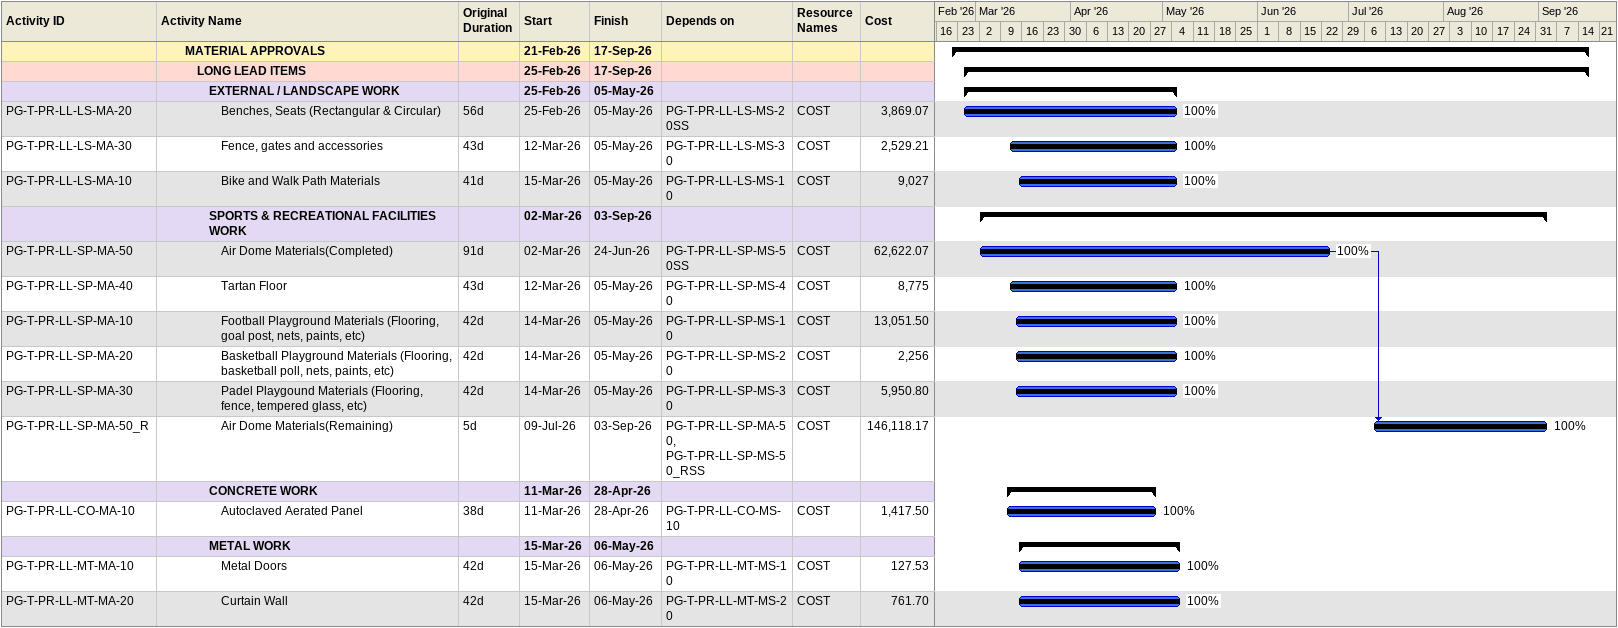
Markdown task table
| ID | Level | Task | Original duration | Start | Finish | Predecessors | Resources | % complete | Cost |
|---|---|---|---|---|---|---|---|---|---|
|  | 3 | **MATERIAL APPROVALS** |  | 2026-02-21 | 2026-09-17 |  |  |  |  |
|  | 4 | **LONG LEAD ITEMS** |  | 2026-02-25 | 2026-09-17 |  |  |  |  |
|  | 5 | **EXTERNAL / LANDSCAPE WORK** |  | 2026-02-25 | 2026-05-05 |  |  |  |  |
| PG-T-PR-LL-LS-MA-20 | 6 | Benches, Seats (Rectangular & Circular) | 56d | 2026-02-25 | 2026-05-05 | PG-T-PR-LL-LS-MS-20SS | COST | 100 | 3869.07 |
| PG-T-PR-LL-LS-MA-30 | 6 | Fence, gates and accessories | 43d | 2026-03-12 | 2026-05-05 | PG-T-PR-LL-LS-MS-30 | COST | 100 | 2529.21 |
| PG-T-PR-LL-LS-MA-10 | 6 | Bike and Walk Path Materials | 41d | 2026-03-15 | 2026-05-05 | PG-T-PR-LL-LS-MS-10 | COST | 100 | 9027 |
|  | 5 | **SPORTS & RECREATIONAL FACILITIES WORK** |  | 2026-03-02 | 2026-09-03 |  |  |  |  |
| PG-T-PR-LL-SP-MA-50 | 6 | Air Dome Materials(Completed) | 91d | 2026-03-02 | 2026-06-24 | PG-T-PR-LL-SP-MS-50SS | COST | 100 | 62622.07 |
| PG-T-PR-LL-SP-MA-40 | 6 | Tartan Floor | 43d | 2026-03-12 | 2026-05-05 | PG-T-PR-LL-SP-MS-40 | COST | 100 | 8775 |
| PG-T-PR-LL-SP-MA-10 | 6 | Football Playground Materials (Flooring, goal post, nets, paints, etc) | 42d | 2026-03-14 | 2026-05-05 | PG-T-PR-LL-SP-MS-10 | COST | 100 | 13051.50 |
| PG-T-PR-LL-SP-MA-20 | 6 | Basketball Playground Materials (Flooring, basketball poll, nets, paints, etc) | 42d | 2026-03-14 | 2026-05-05 | PG-T-PR-LL-SP-MS-20 | COST | 100 | 2256 |
| PG-T-PR-LL-SP-MA-30 | 6 | Padel Playgound Materials (Flooring, fence, tempered glass, etc) | 42d | 2026-03-14 | 2026-05-05 | PG-T-PR-LL-SP-MS-30 | COST | 100 | 5950.80 |
| PG-T-PR-LL-SP-MA-50_R | 6 | Air Dome Materials(Remaining) | 5d | 2026-07-09 | 2026-09-03 | PG-T-PR-LL-SP-MA-50, PG-T-PR-LL-SP-MS-50_RSS | COST | 100 | 146118.17 |
|  | 5 | **CONCRETE WORK** |  | 2026-03-11 | 2026-04-28 |  |  |  |  |
| PG-T-PR-LL-CO-MA-10 | 6 | Autoclaved Aerated Panel | 38d | 2026-03-11 | 2026-04-28 | PG-T-PR-LL-CO-MS-10 | COST | 100 | 1417.50 |
|  | 5 | **METAL WORK** |  | 2026-03-15 | 2026-05-06 |  |  |  |  |
| PG-T-PR-LL-MT-MA-10 | 6 | Metal Doors | 42d | 2026-03-15 | 2026-05-06 | PG-T-PR-LL-MT-MS-10 | COST | 100 | 127.53 |
| PG-T-PR-LL-MT-MA-20 | 6 | Curtain Wall | 42d | 2026-03-15 | 2026-05-06 | PG-T-PR-LL-MT-MS-20 | COST | 100 | 761.70 |
